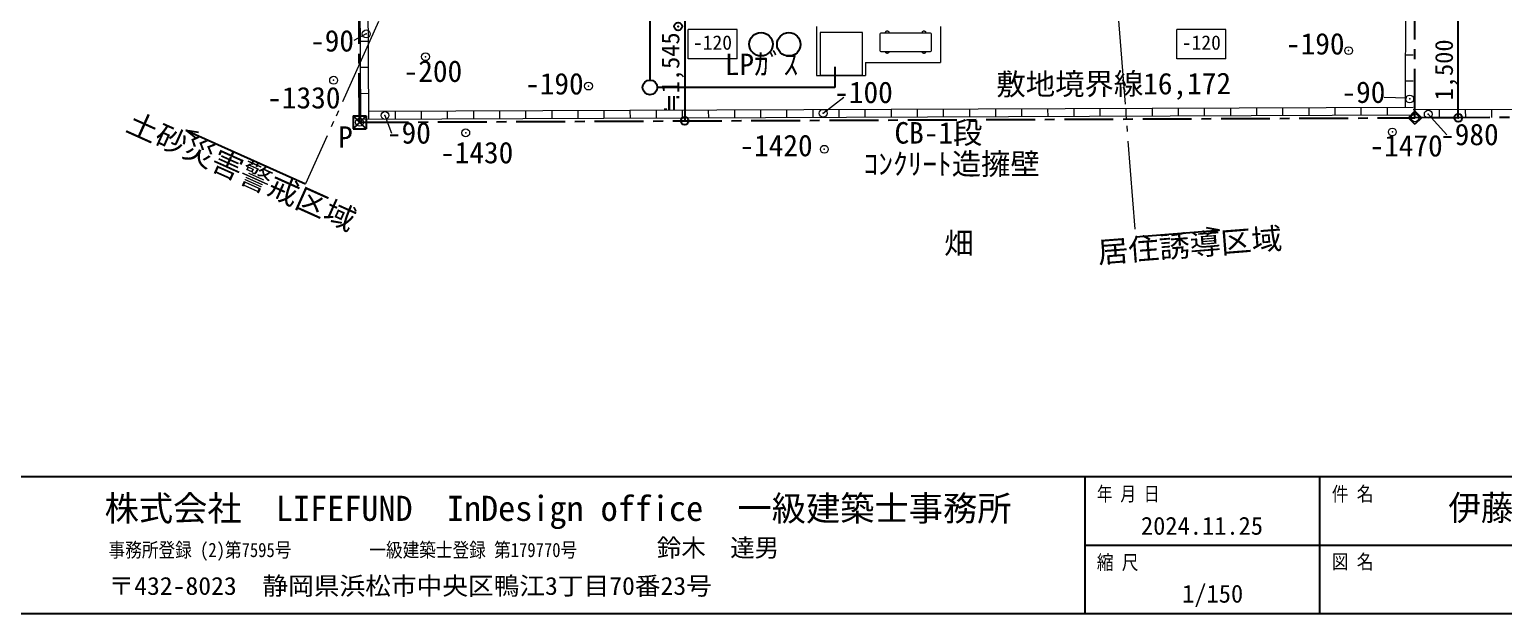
# Model space of a CAD drawing. Units: millimetres at full size, sheet at 1:150. Extents: x -163003 to 39665, y -31756 to 660749.
# Drawn here: x -8099 to 14488, y -22268 to -13317 of the extents above; entities that cross this region are included whole.
import ezdxf
from ezdxf.enums import TextEntityAlignment as Align

# ---------------------------------------------------------------- set-up
doc = ezdxf.new("R2010")
doc.units = ezdxf.units.MM
doc.header["$LTSCALE"] = 150
doc.header["$PDMODE"] = 32
doc.header["$PDSIZE"] = 120
for name, pattern in [('CHAIN1', [8, 5, -1, 1, -1]), ('CHAIN2', [12, 9, -1, 1, -1]), ('DOUBLE_CHAIN2', [12.8, 9, -1, 0.6, -0.6, 0.6, -1])]:
    doc.linetypes.add(name, pattern=pattern)
for name, color, linetype, lineweight in [('2-0_補助線', 4, 'Continuous', 9), ('2-2', 7, 'Continuous', 25), ('2-4', 134, 'Continuous', 25), ('2-6', 4, 'Continuous', 9), ('2-7', 7, 'Continuous', 9), ('2-8', 1, 'Continuous', 18), ('2-F_寸法・方位', 7, 'Continuous', 25), ('C-0', 4, 'Continuous', 9), ('F-0_図名（一般）', 7, 'Continuous', 25)]:
    doc.layers.add(name, color=color, linetype=linetype, lineweight=lineweight)
doc.styles.add('ＭＳ ゴシック', font='')
doc.styles.get('ＭＳ ゴシック').set_extended_font_data('MS Gothic')

msp = doc.modelspace()

# ---------------------------------------------------------------- linework, layer by layer
at = {"layer": '2-0_補助線', "color": 6, "linetype": 'CHAIN1', "lineweight": 25}
msp.add_line((-3041, -14738.9), (-3112.2, -3867.5), dxfattribs=at)
at = {"layer": '2-0_補助線', "color": 2, "linetype": 'CHAIN2'}
msp.add_line((16077.6, -14658.7), (13131.3, -14670.6), dxfattribs=at)
at = {"layer": '2-0_補助線', "color": 7, "linetype": 'CHAIN2', "lineweight": 25}
msp.add_line((16077.6, -14658.7), (13131.3, -14670.6), dxfattribs=at)
at = {"layer": '2-0_補助線', "color": 6, "linetype": 'CHAIN1', "lineweight": 25}
msp.add_lwpolyline([(-3041, -14738.9), (13131.3, -14670.6), (13131.3, -358.9)], dxfattribs=at)
at = {"layer": '2-0_補助線', "color": 2}
for p in [(-3041, -14738.9), (13131.3, -14670.6)]:
    msp.add_point(p, dxfattribs=at)
at = {"layer": '2-2', "color": 2, "linetype": 'DOUBLE_CHAIN2', "lineweight": 9}
for p, q in [((7378.2, 2195.7), (8848.3, -16495)), ((395.9, -6189), (-3867.2, -15683))]:
    msp.add_line(p, q, dxfattribs=at)
at = {"layer": '2-2'}
for p, q in [((-3141, -14638.9), (-2941, -14638.9)), ((-3141, -14638.9), (-3141, -14838.9)), ((-3141, -14638.9), (-2941, -14838.9)), ((-3141, -14838.9), (-2941, -14638.9)), ((-2941, -14638.9), (-2941, -14838.9)), ((13031.3, -14670.6), (13131.3, -14570.6)), ((13031.3, -14670.6), (13131.3, -14770.6)), ((13231.3, -14670.6), (13131.3, -14570.6)), ((13231.3, -14670.6), (13131.3, -14770.6)), ((-5704.3, -14858.1), (-5506.8, -14890)), ((-5704.3, -14858.1), (-5549.2, -14984.5)), ((-5704.3, -14858.1), (-3867.2, -15683)), ((-3141, -14838.9), (-2941, -14838.9)), ((10131.6, -16394.1), (9935, -16357.6))]:
    msp.add_line(p, q, dxfattribs=at)
msp.add_lwpolyline([(8848.3, -16495), (10131.6, -16394.1), (9943.1, -16460.8)], dxfattribs=at)
at = {"layer": '2-4'}
for p, q in [((1408.3, -13022.7), (1408.3, -14092.1)), ((4243.8, -13891.8), (4243.8, -14204.6)), ((4243.8, -14204.6), (1520.8, -14204.6))]:
    msp.add_line(p, q, dxfattribs=at)
msp.add_circle((1408.3, -14204.6), 112.5, dxfattribs=at)
at = {"layer": '2-6'}
for p, q in [((3961.3, -13270.6), (3961.3, -14020.6)), ((5861.3, -13270.6), (5861.3, -13820.6)), ((5019.7, -13363.3), (5019.7, -13369.3)), ((5044.3, -13338.3), (5045, -13338.3)), ((5069.7, -13362.6), (5069.7, -13369.3)), ((5582.7, -13363.3), (5582.7, -13369.3)), ((5632.7, -13362.6), (5632.7, -13369.3)), ((5702.7, -13658.3), (4952.7, -13658.3)), ((5045, -13683.3), (5044.3, -13683.3)), ((4711.3, -13820.6), (4711.3, -14020.6)), ((4711.3, -13820.6), (5861.3, -13820.6)), ((3961.3, -14020.6), (4711.3, -14020.6))]:
    msp.add_line(p, q, dxfattribs=at)
msp.add_lwpolyline([(4664.9, -14015.2), (4664.9, -13365.2), (4014.9, -13365.2), (4014.9, -14015.2)], close=True, dxfattribs=at)
for points in [[(4937.7, -13643.3), (4937.7, -13384.3), (4942.7, -13374.3), (4952.7, -13369.3), (5702.7, -13369.3)], [(5019.7, -13363.3), (5019.7, -13362.6), (5019.7, -13361.9), (5019.8, -13361.2), (5019.8, -13360.5), (5019.9, -13359.7), (5020, -13359), (5020.2, -13358.3), (5020.3, -13357.6), (5020.5, -13356.9), (5020.7, -13356.2), (5020.9, -13355.5), (5021.1, -13354.9), (5021.4, -13354.2), (5021.7, -13353.5), (5022, -13352.9), (5022.3, -13352.2), (5022.6, -13351.6), (5023, -13350.9), (5023.3, -13350.3), (5023.7, -13349.7), (5024.1, -13349.1), (5024.5, -13348.5), (5025, -13348), (5025.4, -13347.4), (5025.9, -13346.8), (5026.4, -13346.3), (5026.9, -13345.8), (5027.4, -13345.3), (5027.9, -13344.8), (5028.4, -13344.3), (5029, -13343.9), (5029.6, -13343.4), (5030.1, -13343), (5030.7, -13342.6), (5031.3, -13342.2), (5032, -13341.8), (5032.6, -13341.5), (5033.2, -13341.1), (5033.9, -13340.8)], [(5033.9, -13340.8), (5034.5, -13340.5), (5035.2, -13340.2), (5035.9, -13339.9), (5036.5, -13339.7), (5037.2, -13339.5), (5037.9, -13339.3), (5038.6, -13339.1), (5039.3, -13338.9), (5040, -13338.8), (5040.7, -13338.7), (5041.4, -13338.5), (5042.2, -13338.5), (5042.9, -13338.4), (5043.6, -13338.4), (5044.3, -13338.3)], [(5045, -13338.3), (5045.7, -13338.4), (5046.5, -13338.4), (5047.2, -13338.5), (5047.9, -13338.5), (5048.6, -13338.7), (5049.3, -13338.8), (5050, -13338.9), (5050.7, -13339.1), (5051.4, -13339.3), (5052.1, -13339.5), (5052.8, -13339.7), (5053.5, -13339.9), (5054.2, -13340.2), (5054.8, -13340.5), (5055.5, -13340.8), (5056.1, -13341.1), (5056.8, -13341.5), (5057.4, -13341.8), (5058, -13342.2), (5058.6, -13342.6), (5059.2, -13343), (5059.8, -13343.4), (5060.3, -13343.9), (5060.9, -13344.3), (5061.4, -13344.8), (5062, -13345.3), (5062.5, -13345.8), (5063, -13346.3), (5063.5, -13346.8), (5063.9, -13347.4), (5064.4, -13348), (5064.8, -13348.5), (5065.2, -13349.1), (5065.6, -13349.7), (5066, -13350.3), (5066.4, -13350.9), (5066.7, -13351.6), (5067.1, -13352.2), (5067.4, -13352.9)], [(5067.4, -13352.9), (5067.7, -13353.5), (5067.9, -13354.2), (5068.2, -13354.9), (5068.4, -13355.5), (5068.6, -13356.2), (5068.8, -13356.9), (5069, -13357.6), (5069.2, -13358.3), (5069.3, -13359), (5069.4, -13359.7), (5069.5, -13360.5), (5069.6, -13361.2), (5069.6, -13361.9), (5069.7, -13362.6), (5069.7, -13363.3)], [(5582.7, -13363.3), (5582.7, -13362.6), (5582.7, -13361.9), (5582.8, -13361.2), (5582.8, -13360.5), (5582.9, -13359.7), (5583, -13359), (5583.2, -13358.3), (5583.3, -13357.6), (5583.5, -13356.9), (5583.7, -13356.2), (5583.9, -13355.5), (5584.1, -13354.9), (5584.4, -13354.2), (5584.7, -13353.5), (5585, -13352.9), (5585.3, -13352.2), (5585.6, -13351.6), (5586, -13350.9), (5586.3, -13350.3), (5586.7, -13349.7), (5587.1, -13349.1), (5587.5, -13348.5), (5588, -13348), (5588.4, -13347.4), (5588.9, -13346.8), (5589.4, -13346.3), (5589.9, -13345.8), (5590.4, -13345.3), (5590.9, -13344.8), (5591.4, -13344.3), (5592, -13343.9), (5592.6, -13343.4), (5593.1, -13343), (5593.7, -13342.6), (5594.3, -13342.2), (5595, -13341.8), (5595.6, -13341.5), (5596.2, -13341.1), (5596.9, -13340.8)], [(5596.9, -13340.8), (5597.5, -13340.5), (5598.2, -13340.2), (5598.9, -13339.9), (5599.5, -13339.7), (5600.2, -13339.5), (5600.9, -13339.3), (5601.6, -13339.1), (5602.3, -13338.9), (5603, -13338.8), (5603.7, -13338.7), (5604.4, -13338.5), (5605.2, -13338.5), (5605.9, -13338.4), (5606.6, -13338.4), (5607.3, -13338.3), (5608, -13338.3)], [(5608, -13338.3), (5608.7, -13338.4), (5609.5, -13338.4), (5610.2, -13338.5), (5610.9, -13338.5), (5611.6, -13338.7), (5612.3, -13338.8), (5613, -13338.9), (5613.7, -13339.1), (5614.4, -13339.3), (5615.1, -13339.5), (5615.8, -13339.7), (5616.5, -13339.9), (5617.2, -13340.2), (5617.8, -13340.5), (5618.5, -13340.8), (5619.1, -13341.1), (5619.8, -13341.5), (5620.4, -13341.8), (5621, -13342.2), (5621.6, -13342.6), (5622.2, -13343), (5622.8, -13343.4), (5623.3, -13343.9), (5623.9, -13344.3), (5624.4, -13344.8), (5625, -13345.3), (5625.5, -13345.8), (5626, -13346.3), (5626.5, -13346.8), (5626.9, -13347.4), (5627.4, -13348), (5627.8, -13348.5), (5628.2, -13349.1), (5628.6, -13349.7), (5629, -13350.3), (5629.4, -13350.9), (5629.7, -13351.6), (5630.1, -13352.2), (5630.4, -13352.9)], [(5630.4, -13352.9), (5630.7, -13353.5), (5630.9, -13354.2), (5631.2, -13354.9), (5631.4, -13355.5), (5631.6, -13356.2), (5631.8, -13356.9), (5632, -13357.6), (5632.2, -13358.3), (5632.3, -13359), (5632.4, -13359.7), (5632.5, -13360.5), (5632.6, -13361.2), (5632.6, -13361.9), (5632.7, -13362.6), (5632.7, -13363.3)], [(5702.7, -13369.3), (5712.7, -13374.3), (5717.7, -13384.3), (5717.7, -13643.3), (5712.7, -13653.3), (5702.7, -13658.3)], [(4952.7, -13658.3), (4942.7, -13653.3), (4937.7, -13643.3)], [(5022, -13668.8), (5021.7, -13668.2), (5021.4, -13667.5), (5021.1, -13666.8), (5020.9, -13666.1), (5020.7, -13665.4), (5020.5, -13664.8), (5020.3, -13664.1), (5020.2, -13663.3), (5020, -13662.6), (5019.9, -13661.9), (5019.8, -13661.2), (5019.8, -13660.5), (5019.7, -13659.8), (5019.7, -13659.1), (5019.7, -13658.3)], [(5044.3, -13683.3), (5043.6, -13683.3), (5042.9, -13683.3), (5042.2, -13683.2), (5041.4, -13683.1), (5040.7, -13683), (5040, -13682.9), (5039.3, -13682.8), (5038.6, -13682.6), (5037.9, -13682.4), (5037.2, -13682.2), (5036.5, -13682), (5035.9, -13681.7), (5035.2, -13681.5), (5034.5, -13681.2), (5033.9, -13680.9), (5033.2, -13680.6), (5032.6, -13680.2), (5032, -13679.9), (5031.3, -13679.5), (5030.7, -13679.1), (5030.1, -13678.7), (5029.6, -13678.3), (5029, -13677.8), (5028.4, -13677.4), (5027.9, -13676.9), (5027.4, -13676.4), (5026.9, -13675.9), (5026.4, -13675.4), (5025.9, -13674.8), (5025.4, -13674.3), (5025, -13673.7), (5024.5, -13673.1), (5024.1, -13672.6), (5023.7, -13672), (5023.3, -13671.4), (5023, -13670.7), (5022.6, -13670.1), (5022.3, -13669.5), (5022, -13668.8)], [(5055.5, -13680.9), (5054.8, -13681.2), (5054.2, -13681.5), (5053.5, -13681.7), (5052.8, -13682), (5052.1, -13682.2), (5051.4, -13682.4), (5050.7, -13682.6), (5050, -13682.8), (5049.3, -13682.9), (5048.6, -13683), (5047.9, -13683.1), (5047.2, -13683.2), (5046.5, -13683.3), (5045.7, -13683.3), (5045, -13683.3)], [(5069.7, -13658.3), (5069.7, -13659.1), (5069.6, -13659.8), (5069.6, -13660.5), (5069.5, -13661.2), (5069.4, -13661.9), (5069.3, -13662.6), (5069.2, -13663.3), (5069, -13664.1), (5068.8, -13664.8), (5068.6, -13665.4), (5068.4, -13666.1), (5068.2, -13666.8), (5067.9, -13667.5), (5067.7, -13668.2), (5067.4, -13668.8), (5067.1, -13669.5), (5066.7, -13670.1), (5066.4, -13670.7), (5066, -13671.4), (5065.6, -13672), (5065.2, -13672.6), (5064.8, -13673.1), (5064.4, -13673.7), (5063.9, -13674.3), (5063.5, -13674.8), (5063, -13675.4), (5062.5, -13675.9), (5062, -13676.4), (5061.4, -13676.9), (5060.9, -13677.4), (5060.3, -13677.8), (5059.8, -13678.3), (5059.2, -13678.7), (5058.6, -13679.1), (5058, -13679.5), (5057.4, -13679.9), (5056.8, -13680.2), (5056.1, -13680.6), (5055.5, -13680.9)], [(5585, -13668.8), (5584.7, -13668.2), (5584.4, -13667.5), (5584.1, -13666.8), (5583.9, -13666.1), (5583.7, -13665.4), (5583.5, -13664.8), (5583.3, -13664.1), (5583.2, -13663.3), (5583, -13662.6), (5582.9, -13661.9), (5582.8, -13661.2), (5582.8, -13660.5), (5582.7, -13659.8), (5582.7, -13659.1), (5582.7, -13658.3)], [(5607.3, -13683.3), (5606.6, -13683.3), (5605.9, -13683.3), (5605.2, -13683.2), (5604.4, -13683.1), (5603.7, -13683), (5603, -13682.9), (5602.3, -13682.8), (5601.6, -13682.6), (5600.9, -13682.4), (5600.2, -13682.2), (5599.5, -13682), (5598.9, -13681.7), (5598.2, -13681.5), (5597.5, -13681.2), (5596.9, -13680.9), (5596.2, -13680.6), (5595.6, -13680.2), (5595, -13679.9), (5594.3, -13679.5), (5593.7, -13679.1), (5593.1, -13678.7), (5592.6, -13678.3), (5592, -13677.8), (5591.4, -13677.4), (5590.9, -13676.9), (5590.4, -13676.4), (5589.9, -13675.9), (5589.4, -13675.4), (5588.9, -13674.8), (5588.4, -13674.3), (5588, -13673.7), (5587.5, -13673.1), (5587.1, -13672.6), (5586.7, -13672), (5586.3, -13671.4), (5586, -13670.7), (5585.6, -13670.1), (5585.3, -13669.5), (5585, -13668.8)], [(5618.5, -13680.9), (5617.8, -13681.2), (5617.2, -13681.5), (5616.5, -13681.7), (5615.8, -13682), (5615.1, -13682.2), (5614.4, -13682.4), (5613.7, -13682.6), (5613, -13682.8), (5612.3, -13682.9), (5611.6, -13683), (5610.9, -13683.1), (5610.2, -13683.2), (5609.5, -13683.3), (5608.7, -13683.3), (5608, -13683.3), (5607.3, -13683.3)], [(5632.7, -13658.3), (5632.7, -13659.1), (5632.6, -13659.8), (5632.6, -13660.5), (5632.5, -13661.2), (5632.4, -13661.9), (5632.3, -13662.6), (5632.2, -13663.3), (5632, -13664.1), (5631.8, -13664.8), (5631.6, -13665.4), (5631.4, -13666.1), (5631.2, -13666.8), (5630.9, -13667.5), (5630.7, -13668.2), (5630.4, -13668.8), (5630.1, -13669.5), (5629.7, -13670.1), (5629.4, -13670.7), (5629, -13671.4), (5628.6, -13672), (5628.2, -13672.6), (5627.8, -13673.1), (5627.4, -13673.7), (5626.9, -13674.3), (5626.5, -13674.8), (5626, -13675.4), (5625.5, -13675.9), (5625, -13676.4), (5624.4, -13676.9), (5623.9, -13677.4), (5623.3, -13677.8), (5622.8, -13678.3), (5622.2, -13678.7), (5621.6, -13679.1), (5621, -13679.5), (5620.4, -13679.9), (5619.8, -13680.2), (5619.1, -13680.6), (5618.5, -13680.9)]]:
    msp.add_lwpolyline(points, dxfattribs=at)
at = {"layer": '2-6', "color": 7, "lineweight": 25}
for centre in [(3110.3, -13543.5), (3535.6, -13545.9)]:
    msp.add_circle(centre, 180, dxfattribs=at)
at = {"layer": '2-7', "color": 4}
for p, q in [((-2938.9, -13384.8), (-3129.4, -13487.7)), ((4062.9, -14600.9), (4377.6, -14356.9)), ((12657.4, -14352.6), (13004.4, -14363.3)), ((-2651.7, -14634.6), (-2554.2, -14904.7)), ((13334.9, -14615.2), (13618.5, -14931.1))]:
    msp.add_line(p, q, dxfattribs=at)
at = {"layer": '2-7', "color": 5}
for p in [(-2938.9, -13384.8), (-2030.9, -13734.9), (12114.4, -13641.1), (-3439, -14095), (466.8, -14184.3), (13050.7, -14382.1), (-2651.7, -14634.6), (4062.9, -14600.9), (13334.9, -14615.2), (-1414.3, -14901.1), (12784.9, -14887.6), (4079.8, -15153)]:
    msp.add_point(p, dxfattribs=at)
at = {"layer": '2-8'}
for p, q in [((13011.8, -675.2), (12982.6, -14511.7)), ((-3019.8, -14696.1), (-3077.8, -3720.4)), ((-2899.8, -14695.7), (-2957.8, -3719.7)), ((-3026.1, -13496.2), (-2906.1, -13495.5)), ((13104.3, -13711.3), (12984.3, -13711)), ((-3024, -13896.2), (-2904, -13895.5)), ((13103.4, -14111.3), (12983.4, -14111)), ((-3021.9, -14296.1), (-2901.9, -14295.5)), ((13102.3, -14631.3), (-3019.8, -14696.1)), ((13102.6, -14511.3), (-2900.4, -14575.7)), ((-2497.3, -14574), (-2496.8, -14694)), ((-2097.3, -14572.4), (-2096.8, -14692.4)), ((-1697.3, -14570.8), (-1696.8, -14690.8)), ((-1297.3, -14569.2), (-1296.8, -14689.2)), ((-897.3, -14567.6), (-896.8, -14687.6)), ((-497.3, -14566), (-496.8, -14686)), ((-97.3, -14564.4), (-96.8, -14684.4)), ((302.7, -14562.8), (303.2, -14682.8)), ((702.7, -14561.2), (703.2, -14681.2)), ((1102.7, -14559.6), (1103.2, -14679.5)), ((1502.7, -14557.9), (1503.2, -14677.9)), ((1902.7, -14556.3), (1903.1, -14676.3)), ((2302.7, -14554.7), (2303.1, -14674.7)), ((2702.7, -14553.1), (2703.1, -14673.1)), ((3102.7, -14551.5), (3103.1, -14671.5)), ((3502.7, -14549.9), (3503.1, -14669.9)), ((3902.7, -14548.3), (3903.1, -14668.3)), ((4302.6, -14546.7), (4303.1, -14666.7)), ((4702.6, -14545.1), (4703.1, -14665.1)), ((5102.6, -14543.5), (5103.1, -14663.5)), ((5502.6, -14541.8), (5503.1, -14661.8)), ((5902.6, -14540.2), (5903.1, -14660.2)), ((6302.6, -14538.6), (6303.1, -14658.6)), ((6702.6, -14537), (6703.1, -14657)), ((7102.6, -14535.4), (7103.1, -14655.4)), ((7502.6, -14533.8), (7503.1, -14653.8)), ((7902.6, -14532.2), (7903.1, -14652.2)), ((8302.6, -14530.6), (8303.1, -14650.6)), ((8702.6, -14529), (8703.1, -14649)), ((9102.6, -14527.4), (9103.1, -14647.4)), ((9502.6, -14525.7), (9503.1, -14645.7)), ((9902.6, -14524.1), (9903.1, -14644.1)), ((10302.6, -14522.5), (10303.1, -14642.5)), ((10702.6, -14520.9), (10703.1, -14640.9)), ((11102.6, -14519.3), (11103.1, -14639.3)), ((11502.6, -14517.7), (11503.1, -14637.7)), ((11902.6, -14516.1), (11903.1, -14636.1)), ((12302.6, -14514.5), (12303.1, -14634.5)), ((12702.6, -14512.9), (12703.1, -14632.9)), ((16077.1, -14538.7), (13102.5, -14550.7)), ((13502.5, -14549.1), (13503, -14669.1)), ((13902.5, -14547.5), (13903, -14667.5)), ((14302.5, -14545.9), (14303, -14665.9))]:
    msp.add_line(p, q, dxfattribs=at)
at = {"layer": '2-F_寸法・方位'}
for p, q in [((1941.3, -13170.6), (1941.3, -14717.4)), ((13794.2, -14670.6), (13794.2, -13170.6)), ((13794.2, -14670.6), (13384.7, -14670.6))]:
    msp.add_line(p, q, dxfattribs=at)
for p in [(1841.3, -13270.6), (1941.3, -14717.4), (13794.2, -14670.6)]:
    msp.add_point(p, dxfattribs=at)
at = {"layer": 'C-0'}
for points in [[(2742.8, -13768.2), (2742.8, -13318.2), (1992.8, -13318.2)], [(2742.8, -13768.2), (1992.8, -13768.2), (1992.8, -13318.2)], [(10233.5, -13768.2), (10233.5, -13318.2), (9483.5, -13318.2)], [(10233.5, -13768.2), (9483.5, -13768.2), (9483.5, -13318.2)]]:
    msp.add_lwpolyline(points, dxfattribs=at)
at = {"layer": 'F-0_図名（一般）'}
for p, q in [((-26430, -20168.1), (32970, -20168.1)), ((8070, -20168.1), (8070, -22268.1)), ((11670, -20168.1), (11670, -22268.1)), ((8070, -21218.1), (20962.4, -21218.1)), ((-26430, -22268.1), (32970, -22268.1))]:
    msp.add_line(p, q, dxfattribs=at)

# ---------------------------------------------------------------- texts
at = {"layer": '2-0_補助線', "color": 7, "style": 'ＭＳ ゴシック'}
msp.add_text('敷地境界線16,172', height=329.9, rotation=0.242, dxfattribs=at).set_placement((6717.7, -14421.4), align=Align.BOTTOM_LEFT)
at = {"layer": '2-2', "style": 'ＭＳ ゴシック', "width": 1.05}
for s, rotation, p in [('土砂災害警戒区域', 335.818, (-6681.4, -14956.4)), ('居住誘導区域', 4.497, (8289.2, -16997.3))]:
    msp.add_text(s, height=329.9, rotation=rotation, dxfattribs=at).set_placement(p, align=Align.BOTTOM_LEFT)
at = {"layer": '2-2', "style": 'ＭＳ ゴシック'}
msp.add_text('P', height=329.9, dxfattribs=at).set_placement((-3369.3, -15229.5), align=Align.BOTTOM_LEFT)
at = {"layer": '2-6', "color": 7, "style": 'ＭＳ ゴシック'}
msp.add_text('LPｶﾞｽ', height=329.9, rotation=0.167, dxfattribs=at).set_placement((2556.3, -14116.3), align=Align.BOTTOM_LEFT)
at = {"layer": '2-7', "style": 'ＭＳ ゴシック'}
for s, p in [('-90', (-3799, -13753.8)), ('-190', (11154.3, -13799.4)), ('-200', (-2366.1, -14219.8)), ('-190', (-504.7, -14411.8)), ('-1330', (-4455.8, -14626.3)), ('-100', (4232.2, -14543.9)), ('-90', (12004.5, -14541.5)), ('-90', (-2621.9, -15165.1)), ('-980', (13516.2, -15189.5)), ('-1430', (-1807.8, -15467.8)), ('-1420', (2779, -15359.1)), ('-1470', (12434.5, -15362.5))]:
    msp.add_text(s, height=329.9, dxfattribs=at).set_placement(p, align=Align.BOTTOM_LEFT)
at = {"layer": '2-8', "color": 7, "style": 'ＭＳ ゴシック'}
for s, p in [('CB-1段', (5155.6, -15165.4)), ('ｺﾝｸﾘｰﾄ造擁壁', (4682.9, -15641)), ('畑', (5917.7, -16855.8))]:
    msp.add_text(s, height=329.9, dxfattribs=at).set_placement(p, align=Align.BOTTOM_LEFT)
at = {"layer": '2-F_寸法・方位', "style": 'ＭＳ ゴシック'}
msp.add_text('≒1,545', height=274.9, rotation=90, dxfattribs=at).set_placement((1941.3, -14600.3), align=Align.BOTTOM_LEFT)
at = {"layer": '2-F_寸法・方位', "color": 6, "style": 'ＭＳ ゴシック'}
msp.add_text('1,500', height=274.9, rotation=90, dxfattribs=at).set_placement((13795, -14404.2), align=Align.BOTTOM_LEFT)
at = {"layer": 'C-0', "color": 5, "style": 'ＭＳ ゴシック'}
for p in [(2067.8, -13693.2), (9558.5, -13693.2)]:
    msp.add_text('-120', height=219.9, dxfattribs=at).set_placement(p, align=Align.BOTTOM_LEFT)
at = {"layer": 'F-0_図名（一般）', "style": 'ＭＳ ゴシック'}
for s, height, width, p in [('年 月 日', 219.9, 0.8, (8256.7, -20610.2)), ('件 名', 219.9, 0.85, (11856.7, -20610.2)), ('伊藤友章様邸\u3000新築工事', 384.9, 0.95, (13642.4, -20955.6)), ('事務所登録 (2)第7595号', 219.9, 0.85, (-6887.1, -21469.4)), ('一級建築士登録 第179770号', 219.9, 0.85, (-2891.5, -21469.4)), ('縮 尺', 219.9, 0.85, (8256.7, -21660.2)), ('図 名', 219.9, 0.85, (11857.7, -21650.5)), ('〒432-8023\u3000静岡県浜松市中央区鴨江3丁目70番23号', 274.9, 1.05, (-6888, -22064.5))]:
    msp.add_text(s, height=height, dxfattribs=dict(at, width=width)).set_placement(p, align=Align.BOTTOM_LEFT)
for s, height, p in [('株式会社\u3000LIFEFUND\u3000InDesign office\u3000一級建築士事務所', 384.9, (-6948.4, -20964)), ('鈴木\u3000達男', 274.9, (1514, -21480.2)), ('1/150', 274.9, (9563.5, -22183.9))]:
    msp.add_text(s, height=height, dxfattribs=at).set_placement(p, align=Align.BOTTOM_LEFT)
at = {"layer": 'F-0_図名（一般）', "color": 3, "style": 'ＭＳ ゴシック'}
msp.add_text('2024.11.25', height=274.9, dxfattribs=at).set_placement((8932.5, -21143.1), align=Align.BOTTOM_LEFT)

doc.saveas('drawing.dxf')
